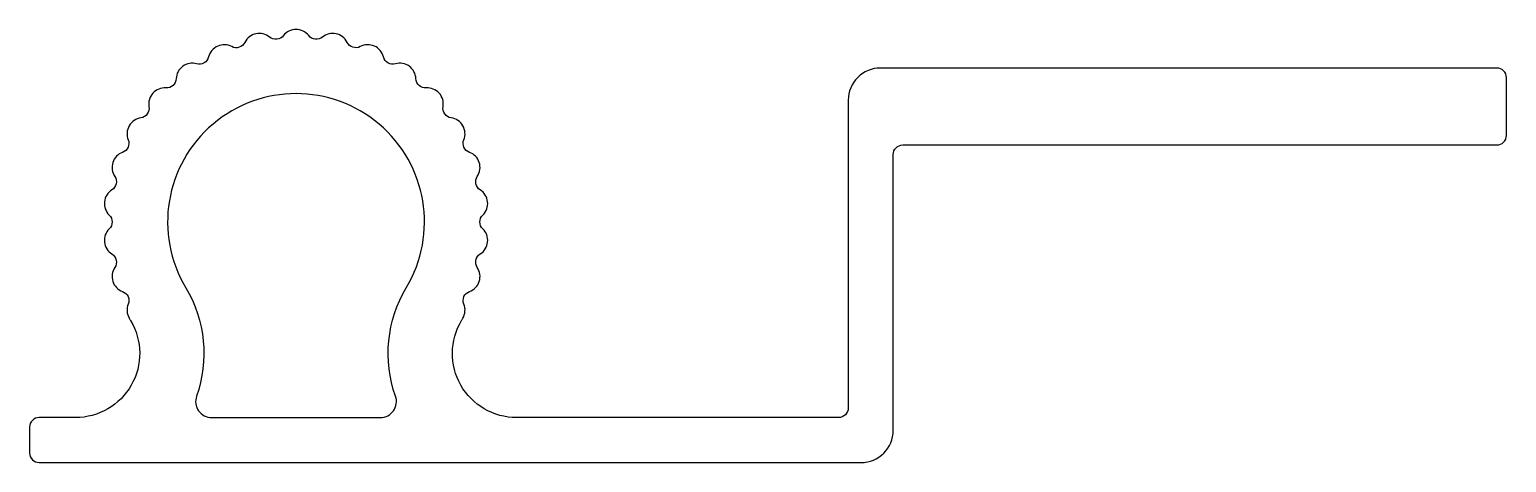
# Model space of a CAD drawing. Extents: x 136.4 to 182.4, y 213.6 to 227.1.
import ezdxf

# ---------------------------------------------------------------- set-up
doc = ezdxf.new("R2010")
doc.units = 0
doc.header["$LTSCALE"] = 15
doc.layers.get('0').update_dxf_attribs({"linetype": 'CONTINUOUS'})

msp = doc.modelspace()

# ---------------------------------------------------------------- linework, layer by layer
at = {"color": 0, "linetype": 'BYBLOCK', "ltscale": 0.05}
for points in [[(140.164, 224.67, -0.423443), (139.911, 224.321, 0.48665), (139.517, 223.639, -0.423443), (139.341, 223.246, 0.48665), (139.098, 222.496, -0.423443), (139.008, 222.075, 0.48665), (138.926, 221.292, -0.423443), (138.926, 220.861, 0.48665), (139.008, 220.077, -0.423443), (139.098, 219.656, 0.48665), (139.341, 218.907, -0.423443), (139.517, 218.513, 0.230407), (139.548, 218.076, 0.003624), (139.592, 218.001, -0.582192), (137.874, 214.976), (136.744, 214.976, 0.414214), (136.444, 214.676), (136.444, 213.876, 0.414214), (136.744, 213.576), (162.344, 213.576, 0.414214), (163.344, 214.576), (163.344, 223.176, -0.414214), (163.644, 223.476), (182.144, 223.476, 0.414214), (182.444, 223.776), (182.444, 225.576, 0.414214), (182.144, 225.876), (162.944, 225.876, 0.414214), (161.944, 224.876), (161.944, 215.276, -0.414214), (161.644, 214.976), (151.613, 214.976, -0.582192), (149.896, 218.001, 0.003624), (149.94, 218.076, 0.230407), (149.971, 218.513, -0.423443), (150.146, 218.907, 0.48665), (150.39, 219.656, -0.423443), (150.479, 220.077, 0.48665), (150.561, 220.861, -0.423443), (150.561, 221.292, 0.48665), (150.479, 222.075, -0.423443), (150.39, 222.496, 0.48665), (150.146, 223.246, -0.423443), (149.971, 223.639, 0.48665), (149.577, 224.321, -0.423443), (149.324, 224.67, 0.48665), (148.797, 225.255, -0.423443), (148.476, 225.544, 0.48665), (147.839, 226.007, -0.423443), (147.466, 226.222, 0.48665), (146.746, 226.543, -0.423443), (146.337, 226.676, 0.48665), (145.566, 226.839, -0.423443), (145.138, 226.885, 0.48665), (144.35, 226.885, -0.423443), (143.921, 226.839, 0.48665), (143.151, 226.676, -0.423443), (142.741, 226.543, 0.48665), (142.022, 226.222, -0.423443), (141.648, 226.007, 0.48665), (141.011, 225.544, -0.423443), (140.691, 225.255, 0.48665)], [(147.371, 214.976, 0.517638), (147.842, 215.643, -0.223076), (148.179, 219.026, 1.76141), (141.309, 219.026, -0.223076), (141.646, 215.643, 0.517638), (142.117, 214.976)]]:
    msp.add_lwpolyline(points, format="xyb", close=True, dxfattribs=at)

doc.saveas('drawing.dxf')
